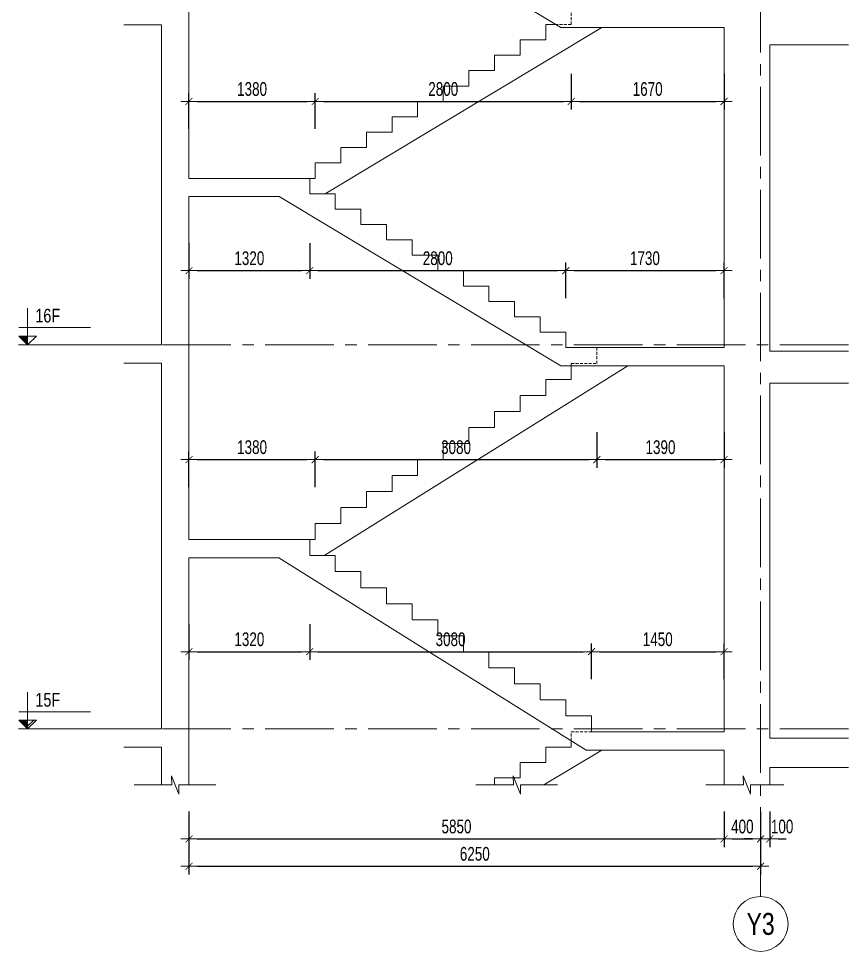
# Model space of a CAD drawing. Header units: millimetres. Extents: x -179076 to 254975, y -18667 to 296191.
# Drawn here: x 82221 to 91292, y 227612 to 237809 of the extents above; entities that cross this region are included whole.
import ezdxf
from ezdxf.enums import TextEntityAlignment as Align

# ---------------------------------------------------------------- set-up
doc = ezdxf.new("R2010")
doc.units = ezdxf.units.MM
doc.linetypes.add('CENTER2', pattern=[1.125, 0.75, -0.125, 0.125, -0.125])
doc.linetypes.add('HIDDEN2', pattern=[4.762499999999999, 3.175, -1.5875])
doc.layers.get('Defpoints').update_dxf_attribs({"color": 151, "lineweight": 9})
for name, color, linetype, lineweight in [('NDC_S_ANNO', 7, 'Continuous', 20), ('NDC_S_AXIS', 5, 'CENTER2', 13), ('NDC_S_CONTINUOUS', 3, 'Continuous', 20), ('NDC_S_DIM', 1, 'Continuous', 15), ('NDC_S_HIDDEN', 8, 'HIDDEN2', 13), ('NDC_S_SLAB', 2, 'Continuous', 20), ('NDC_S_SYMBOL', 1, 'Continuous', 15), ('NDC_S_TEXT SYMBOL', 7, 'Continuous', 20), ('NDC_S_VN TEXT', 7, 'Continuous', 20)]:
    doc.layers.add(name, color=color, linetype=linetype, lineweight=lineweight)
doc.styles.add('NDC_ANNO', font='', dxfattribs={"width": 0.8})
doc.styles.add('NDC_DIM', font='', dxfattribs={"width": 0.75})
doc.styles.get('NDC_ANNO').set_extended_font_data('Dotum')
doc.styles.get('NDC_DIM').set_extended_font_data('Dotum')
doc.dimstyles.new('NDC_dim_60', dxfattribs={"dimscale": 60, "dimtxt": 2.5, "dimasz": 1.5, "dimexe": 1.5, "dimexo": 2.5, "dimgap": 1, "dimtad": 1, "dimdec": 0, "dimzin": 0, "dimdsep": 46, "dimtxsty": 'NDC_DIM', "dimblk": 'DIMMARK', "dimcen": 0.09, "dimdle": 1.2, "dimclrd": 1, "dimclre": 1, "dimclrt": 3, "dimadec": 0, "dimazin": 0, "dimtfac": 1, "dimtdec": 0, "dimtix": 1, "dimtofl": 0, "dimtmove": 0, "dimatfit": 3, "dimfxl": 5, "dimfxlon": 1, "dimtolj": 1, "dimtzin": 0, "dimarcsym": 0})

# ---------------------------------------------------------------- blocks, each defined once
blk = doc.blocks.new('kata_block_CT')
at = {"layer": 'NDC_S_ANNO'}
blk.add_hatch(color=3, dxfattribs=at).paths.add_polyline_path([(0, 1.596954857557648), (-1.612010908633238, 1.596954857557648), (0, 0)])
at = {"layer": 'NDC_S_ANNO', "ltscale": 50}
h = blk.add_hatch(dxfattribs=at)
h.set_pattern_fill('ANSI31', color=256, scale=1.406250541793835, style=0)
h.set_pattern_definition([(45.00000000000001, (0, 5.456968210637569e-12), (-3.157122508925224, 3.157122508925225), [])])
h.paths.add_polyline_path([(0, 1.596954857557648), (0, 0), (1.612010908924276, 1.596954857557648)])
for p, q in [((-1.592704896858777, 3.140833880479477), (11.46947077315417, 3.140833880479477)), ((11.56125648126181, 5.456968210637569e-12), (-1.63869572513795, 5.456968210637569e-12))]:
    blk.add_line(p, q, dxfattribs=at)
for points in [[(0, 6.69495074864426), (0, 0)], [(0, 0), (-1.612010908924276, 1.596954857557648), (0, 1.596954857557648)], [(0, 0), (1.612010908924276, 1.596954857557648), (0, 1.596954857557648)]]:
    blk.add_lwpolyline(points, dxfattribs=at)
at = {"layer": 'NDC_S_ANNO', "color": 8, "ltscale": 50}
blk.add_lwpolyline([(0, 0), (-1.612010908633238, 1.596954857557648), (0, 1.596954857557648)], dxfattribs=at)
at = {"layer": 'NDC_S_TEXT SYMBOL', "color": 3, "style": 'NDC_ANNO', "width": 0.8}
blk.add_attdef('CT', (1.409564409346785, 4.068271311703938), '', height=2.5, dxfattribs=at)
blk = doc.blocks.new('DIMMARK')
at = {"layer": 'NDC_S_DIM', "color": 1}
blk.add_line((-1.5, 0), (1, 0), dxfattribs=at)
at = {"layer": 'NDC_S_DIM', "color": 2, "const_width": 0.1}
blk.add_lwpolyline([(-0.4242640687119285, -0.4242640687119285), (0.4242640687119285, 0.4242640687119285)], dxfattribs=at)
blk = doc.blocks.new('*D894')
at = {"layer": 'Defpoints', "color": 0, "transparency": 16777216}
for p in [(84083.40167896706, 230095.9025789758), (89933.40167889738, 230095.9025789758), (89933.40167889738, 228841.2644287654)]:
    blk.add_point(p, dxfattribs=at)
at = {"layer": 'NDC_S_DIM', "color": 1, "lineweight": -2, "transparency": 16777216}
for p, q in [((84083.40167896706, 229141.2644287654), (84083.40167896706, 228751.2644287654)), ((89933.40167889738, 229141.2644287654), (89933.40167889738, 228751.2644287654)), ((84173.40167896706, 228841.2644287654), (89843.40167889738, 228841.2644287654))]:
    blk.add_line(p, q, dxfattribs=at)
at = {"layer": 'NDC_S_DIM', "color": 1, "lineweight": -2, "transparency": 16777216, "xscale": 90, "yscale": 90, "zscale": 90, "rotation": 180}
blk.add_blockref('DIMMARK', (84083.40167896706, 228841.2644287654), dxfattribs=at)
at = {"layer": 'NDC_S_DIM', "color": 1, "lineweight": -2, "transparency": 16777216, "xscale": 90, "yscale": 90, "zscale": 90}
blk.add_blockref('DIMMARK', (89933.40167889738, 228841.2644287654), dxfattribs=at)
at = {"layer": 'NDC_S_DIM', "color": 3, "transparency": 16777216, "insert": (87008.40167893222, 228976.3661926731), "char_height": 150, "attachment_point": 5, "style": 'NDC_DIM'}
blk.add_mtext('\\A1;5850', dxfattribs=at)
blk = doc.blocks.new('*D895')
at = {"layer": 'Defpoints', "color": 0, "transparency": 16777216}
for p in [(90333.40167891298, 230445.9025798431), (89933.40167889738, 230095.9025789758), (90333.40167891298, 228841.2644287654)]:
    blk.add_point(p, dxfattribs=at)
at = {"layer": 'NDC_S_DIM', "color": 1, "lineweight": -2, "transparency": 16777216}
for p, q in [((89933.40167889738, 229141.2644287654), (89933.40167889738, 228751.2644287654)), ((90333.40167891298, 229141.2644287654), (90333.40167891298, 228751.2644287654)), ((90023.40167889738, 228841.2644287654), (90243.40167891298, 228841.2644287654))]:
    blk.add_line(p, q, dxfattribs=at)
at = {"layer": 'NDC_S_DIM', "color": 1, "lineweight": -2, "transparency": 16777216, "xscale": 90, "yscale": 90, "zscale": 90, "rotation": 180}
blk.add_blockref('DIMMARK', (89933.40167889738, 228841.2644287654), dxfattribs=at)
at = {"layer": 'NDC_S_DIM', "color": 1, "lineweight": -2, "transparency": 16777216, "xscale": 90, "yscale": 90, "zscale": 90}
blk.add_blockref('DIMMARK', (90333.40167891298, 228841.2644287654), dxfattribs=at)
at = {"layer": 'NDC_S_DIM', "color": 3, "transparency": 16777216, "insert": (90133.40167890518, 228976.3661926731), "char_height": 150, "attachment_point": 5, "style": 'NDC_DIM'}
blk.add_mtext('\\A1;400', dxfattribs=at)
blk = doc.blocks.new('*D896')
at = {"layer": 'Defpoints', "color": 0, "transparency": 16777216}
for p in [(90333.40167891298, 230445.9025798431), (84083.40167896706, 230095.9025789759), (90333.40167891298, 228542.476484601)]:
    blk.add_point(p, dxfattribs=at)
at = {"layer": 'NDC_S_DIM', "color": 1, "lineweight": -2, "transparency": 16777216}
for p, q in [((84083.40167896706, 228842.476484601), (84083.40167896706, 228452.476484601)), ((90333.40167891298, 228842.476484601), (90333.40167891298, 228452.476484601)), ((84173.40167896706, 228542.476484601), (90243.40167891298, 228542.476484601))]:
    blk.add_line(p, q, dxfattribs=at)
at = {"layer": 'NDC_S_DIM', "color": 1, "lineweight": -2, "transparency": 16777216, "xscale": 90, "yscale": 90, "zscale": 90, "rotation": 180}
blk.add_blockref('DIMMARK', (84083.40167896706, 228542.476484601), dxfattribs=at)
at = {"layer": 'NDC_S_DIM', "color": 1, "lineweight": -2, "transparency": 16777216, "xscale": 90, "yscale": 90, "zscale": 90}
blk.add_blockref('DIMMARK', (90333.40167891298, 228542.476484601), dxfattribs=at)
at = {"layer": 'NDC_S_DIM', "color": 3, "transparency": 16777216, "insert": (87208.40167894002, 228677.5782485088), "char_height": 150, "attachment_point": 5, "style": 'NDC_DIM'}
blk.add_mtext('\\A1;6250', dxfattribs=at)
blk = doc.blocks.new('*U187')
at = {"layer": 'NDC_S_SYMBOL'}
blk.add_line((3.061616997868383e-16, 5), (4.286263797015736e-16, 9), dxfattribs=at)
blk.add_circle((0, 0), 5, dxfattribs=at)
at = {"layer": 'NDC_S_TEXT SYMBOL', "color": 7, "style": 'NDC_ANNO', "width": 0.8}
blk.add_attdef('GRID', text='', height=4, dxfattribs=at).set_placement((0, 0), align=Align.MIDDLE)
blk = doc.blocks.new('*D897')
at = {"layer": 'Defpoints', "color": 0, "transparency": 16777216}
for p in [(90333.40167891298, 230445.9025798431), (90433.40167891298, 229431.4397374713), (90433.40167891298, 228841.2644287654)]:
    blk.add_point(p, dxfattribs=at)
at = {"layer": 'NDC_S_DIM', "color": 1, "lineweight": -2, "transparency": 16777216}
for p, q in [((90333.40167891298, 229141.2644287654), (90333.40167891298, 228751.2644287654)), ((90433.40167891298, 229141.2644287654), (90433.40167891298, 228751.2644287654)), ((90243.40167891298, 228841.2644287654), (90153.40167891298, 228841.2644287654)), ((90523.40167891298, 228841.2644287654), (90613.40167891298, 228841.2644287654))]:
    blk.add_line(p, q, dxfattribs=at)
at = {"layer": 'NDC_S_DIM', "color": 1, "lineweight": -2, "transparency": 16777216, "xscale": 90, "yscale": 90, "zscale": 90}
blk.add_blockref('DIMMARK', (90333.40167891298, 228841.2644287654), dxfattribs=at)
at = {"layer": 'NDC_S_DIM', "color": 1, "lineweight": -2, "transparency": 16777216, "xscale": 90, "yscale": 90, "zscale": 90, "rotation": 180}
blk.add_blockref('DIMMARK', (90433.40167891298, 228841.2644287654), dxfattribs=at)
at = {"layer": 'NDC_S_DIM', "color": 3, "transparency": 16777216, "insert": (90568.40167891298, 228976.3661926731), "char_height": 150, "attachment_point": 5, "style": 'NDC_DIM'}
blk.add_mtext('\\A1;100', dxfattribs=at)
blk = doc.blocks.new('*D1007')
at = {"layer": 'Defpoints', "color": 0, "transparency": 16777216}
for p in [(84083.40460507927, 232113.4970555681), (85403.40167896898, 232113.4970555681), (85403.40167896898, 230888.4970555681)]:
    blk.add_point(p, dxfattribs=at)
at = {"layer": 'NDC_S_DIM', "color": 1, "lineweight": -2, "transparency": 16777216}
for p, q in [((84083.40460507927, 231188.4970555681), (84083.40460507927, 230798.4970555681)), ((85403.40167896898, 231188.4970555681), (85403.40167896898, 230798.4970555681)), ((84173.40460507927, 230888.4970555681), (85313.40167896898, 230888.4970555681))]:
    blk.add_line(p, q, dxfattribs=at)
at = {"layer": 'NDC_S_DIM', "color": 1, "lineweight": -2, "transparency": 16777216, "xscale": 90, "yscale": 90, "zscale": 90, "rotation": 180}
blk.add_blockref('DIMMARK', (84083.40460507927, 230888.4970555681), dxfattribs=at)
at = {"layer": 'NDC_S_DIM', "color": 1, "lineweight": -2, "transparency": 16777216, "xscale": 90, "yscale": 90, "zscale": 90}
blk.add_blockref('DIMMARK', (85403.40167896898, 230888.4970555681), dxfattribs=at)
at = {"layer": 'NDC_S_DIM', "color": 3, "transparency": 16777216, "insert": (84743.40314202412, 231023.5988194758), "char_height": 150, "attachment_point": 5, "style": 'NDC_DIM'}
blk.add_mtext('\\A1;1320', dxfattribs=at)
blk = doc.blocks.new('*D1008')
at = {"layer": 'Defpoints', "color": 0, "transparency": 16777216}
for p in [(85403.40167896898, 232113.4970555681), (88483.40167896898, 230888.4970555681), (88483.40167896898, 230100.9970566798)]:
    blk.add_point(p, dxfattribs=at)
at = {"layer": 'NDC_S_DIM', "color": 1, "lineweight": -2, "transparency": 16777216}
for p, q in [((85403.40167896898, 231188.4970555681), (85403.40167896898, 230798.4970555681)), ((88483.40167896898, 230588.4970555681), (88483.40167896898, 230978.4970555681)), ((85493.40167896898, 230888.4970555681), (88393.40167896898, 230888.4970555681))]:
    blk.add_line(p, q, dxfattribs=at)
at = {"layer": 'NDC_S_DIM', "color": 1, "lineweight": -2, "transparency": 16777216, "xscale": 90, "yscale": 90, "zscale": 90, "rotation": 180}
blk.add_blockref('DIMMARK', (85403.40167896898, 230888.4970555681), dxfattribs=at)
at = {"layer": 'NDC_S_DIM', "color": 1, "lineweight": -2, "transparency": 16777216, "xscale": 90, "yscale": 90, "zscale": 90}
blk.add_blockref('DIMMARK', (88483.40167896898, 230888.4970555681), dxfattribs=at)
at = {"layer": 'NDC_S_DIM', "color": 3, "transparency": 16777216, "insert": (86943.40167896898, 231023.5988194758), "char_height": 150, "attachment_point": 5, "style": 'NDC_DIM'}
blk.add_mtext('\\A1;3080', dxfattribs=at)
blk = doc.blocks.new('*D1009')
at = {"layer": 'Defpoints', "color": 0, "transparency": 16777216}
for p in [(89933.40167889738, 230888.4970555681), (88483.40167896898, 230100.9970566798), (89933.40167889738, 230013.4970577915)]:
    blk.add_point(p, dxfattribs=at)
at = {"layer": 'NDC_S_DIM', "color": 1, "lineweight": -2, "transparency": 16777216}
for p, q in [((88483.40167896898, 230588.4970555681), (88483.40167896898, 230978.4970555681)), ((89933.40167889738, 230588.4970555681), (89933.40167889738, 230978.4970555681)), ((88573.40167896898, 230888.4970555681), (89843.40167889738, 230888.4970555681))]:
    blk.add_line(p, q, dxfattribs=at)
at = {"layer": 'NDC_S_DIM', "color": 1, "lineweight": -2, "transparency": 16777216, "xscale": 90, "yscale": 90, "zscale": 90, "rotation": 180}
blk.add_blockref('DIMMARK', (88483.40167896898, 230888.4970555681), dxfattribs=at)
at = {"layer": 'NDC_S_DIM', "color": 1, "lineweight": -2, "transparency": 16777216, "xscale": 90, "yscale": 90, "zscale": 90}
blk.add_blockref('DIMMARK', (89933.40167889738, 230888.4970555681), dxfattribs=at)
at = {"layer": 'NDC_S_DIM', "color": 3, "transparency": 16777216, "insert": (89208.40167893318, 231023.5988194758), "char_height": 150, "attachment_point": 5, "style": 'NDC_DIM'}
blk.add_mtext('\\A1;1450', dxfattribs=at)
blk = doc.blocks.new('*D1010')
at = {"layer": 'Defpoints', "color": 0, "transparency": 16777216}
for p in [(85463.4016789245, 232988.4970555681), (84083.40460507927, 232113.4970577912), (85463.4016789245, 232113.4970555681)]:
    blk.add_point(p, dxfattribs=at)
at = {"layer": 'NDC_S_DIM', "color": 1, "lineweight": -2, "transparency": 16777216}
for p, q in [((84083.40460507927, 232688.4970555681), (84083.40460507927, 233078.4970555681)), ((85463.4016789245, 232688.4970555681), (85463.4016789245, 233078.4970555681)), ((84173.40460507927, 232988.4970555681), (85373.4016789245, 232988.4970555681))]:
    blk.add_line(p, q, dxfattribs=at)
at = {"layer": 'NDC_S_DIM', "color": 1, "lineweight": -2, "transparency": 16777216, "xscale": 90, "yscale": 90, "zscale": 90, "rotation": 180}
blk.add_blockref('DIMMARK', (84083.40460507927, 232988.4970555681), dxfattribs=at)
at = {"layer": 'NDC_S_DIM', "color": 1, "lineweight": -2, "transparency": 16777216, "xscale": 90, "yscale": 90, "zscale": 90}
blk.add_blockref('DIMMARK', (85463.4016789245, 232988.4970555681), dxfattribs=at)
at = {"layer": 'NDC_S_DIM', "color": 3, "transparency": 16777216, "insert": (84773.40314200189, 233123.5988194758), "char_height": 150, "attachment_point": 5, "style": 'NDC_DIM'}
blk.add_mtext('\\A1;1380', dxfattribs=at)
blk = doc.blocks.new('*D1011')
at = {"layer": 'Defpoints', "color": 0, "transparency": 16777216}
for p in [(88543.40167896898, 234038.4970555681), (88543.40167896898, 232988.4970555681), (85463.4016789245, 232113.4970555681)]:
    blk.add_point(p, dxfattribs=at)
at = {"layer": 'NDC_S_DIM', "color": 1, "lineweight": -2, "transparency": 16777216}
for p, q in [((88543.40167896898, 233288.4970555681), (88543.40167896898, 232898.4970555681)), ((85463.4016789245, 232688.4970555681), (85463.4016789245, 233078.4970555681)), ((85553.4016789245, 232988.4970555681), (88453.40167896898, 232988.4970555681))]:
    blk.add_line(p, q, dxfattribs=at)
at = {"layer": 'NDC_S_DIM', "color": 1, "lineweight": -2, "transparency": 16777216, "xscale": 90, "yscale": 90, "zscale": 90, "rotation": 180}
blk.add_blockref('DIMMARK', (85463.4016789245, 232988.4970555681), dxfattribs=at)
at = {"layer": 'NDC_S_DIM', "color": 1, "lineweight": -2, "transparency": 16777216, "xscale": 90, "yscale": 90, "zscale": 90}
blk.add_blockref('DIMMARK', (88543.40167896898, 232988.4970555681), dxfattribs=at)
at = {"layer": 'NDC_S_DIM', "color": 3, "transparency": 16777216, "insert": (87003.40167894674, 233123.5988194758), "char_height": 150, "attachment_point": 5, "style": 'NDC_DIM'}
blk.add_mtext('\\A1;3080', dxfattribs=at)
blk = doc.blocks.new('*D1012')
at = {"layer": 'Defpoints', "color": 0, "transparency": 16777216}
for p in [(88543.40167896898, 234038.4970555681), (89933.40167889738, 234013.4970577568), (89933.40167889738, 232988.4970555681)]:
    blk.add_point(p, dxfattribs=at)
at = {"layer": 'NDC_S_DIM', "color": 1, "lineweight": -2, "transparency": 16777216}
for p, q in [((88543.40167896898, 233288.4970555681), (88543.40167896898, 232898.4970555681)), ((89933.40167889738, 233288.4970555681), (89933.40167889738, 232898.4970555681)), ((88633.40167896898, 232988.4970555681), (89843.40167889738, 232988.4970555681))]:
    blk.add_line(p, q, dxfattribs=at)
at = {"layer": 'NDC_S_DIM', "color": 1, "lineweight": -2, "transparency": 16777216, "xscale": 90, "yscale": 90, "zscale": 90, "rotation": 180}
blk.add_blockref('DIMMARK', (88543.40167896898, 232988.4970555681), dxfattribs=at)
at = {"layer": 'NDC_S_DIM', "color": 1, "lineweight": -2, "transparency": 16777216, "xscale": 90, "yscale": 90, "zscale": 90}
blk.add_blockref('DIMMARK', (89933.40167889738, 232988.4970555681), dxfattribs=at)
at = {"layer": 'NDC_S_DIM', "color": 3, "transparency": 16777216, "insert": (89238.40167893318, 233123.5988194758), "char_height": 150, "attachment_point": 5, "style": 'NDC_DIM'}
blk.add_mtext('\\A1;1390', dxfattribs=at)
blk = doc.blocks.new('*D1013')
at = {"layer": 'Defpoints', "color": 0, "transparency": 16777216}
for p in [(84083.4046050086, 236063.4970577688), (85403.395335957, 236063.4970577688), (85403.395335957, 235054.4061486725)]:
    blk.add_point(p, dxfattribs=at)
at = {"layer": 'NDC_S_DIM', "color": 1, "lineweight": -2, "transparency": 16777216}
for p, q in [((84083.4046050086, 235354.4061486725), (84083.4046050086, 234964.4061486725)), ((85403.395335957, 235354.4061486725), (85403.395335957, 234964.4061486725)), ((84173.4046050086, 235054.4061486725), (85313.395335957, 235054.4061486725))]:
    blk.add_line(p, q, dxfattribs=at)
at = {"layer": 'NDC_S_DIM', "color": 1, "lineweight": -2, "transparency": 16777216, "xscale": 90, "yscale": 90, "zscale": 90, "rotation": 180}
blk.add_blockref('DIMMARK', (84083.4046050086, 235054.4061486725), dxfattribs=at)
at = {"layer": 'NDC_S_DIM', "color": 1, "lineweight": -2, "transparency": 16777216, "xscale": 90, "yscale": 90, "zscale": 90}
blk.add_blockref('DIMMARK', (85403.395335957, 235054.4061486725), dxfattribs=at)
at = {"layer": 'NDC_S_DIM', "color": 3, "transparency": 16777216, "insert": (84743.3999704828, 235189.5079125802), "char_height": 150, "attachment_point": 5, "style": 'NDC_DIM'}
blk.add_mtext('\\A1;1320', dxfattribs=at)
blk = doc.blocks.new('*D1014')
at = {"layer": 'Defpoints', "color": 0, "transparency": 16777216}
for p in [(85403.395335957, 236063.4970577688), (88203.39533587889, 235054.4061486725), (88203.39533587889, 234213.4970577568)]:
    blk.add_point(p, dxfattribs=at)
at = {"layer": 'NDC_S_DIM', "color": 1, "lineweight": -2, "transparency": 16777216}
for p, q in [((85403.395335957, 235354.4061486725), (85403.395335957, 234964.4061486725)), ((88203.39533587889, 234754.4061486725), (88203.39533587889, 235144.4061486725)), ((85493.395335957, 235054.4061486725), (88113.39533587889, 235054.4061486725))]:
    blk.add_line(p, q, dxfattribs=at)
at = {"layer": 'NDC_S_DIM', "color": 1, "lineweight": -2, "transparency": 16777216, "xscale": 90, "yscale": 90, "zscale": 90, "rotation": 180}
blk.add_blockref('DIMMARK', (85403.395335957, 235054.4061486725), dxfattribs=at)
at = {"layer": 'NDC_S_DIM', "color": 1, "lineweight": -2, "transparency": 16777216, "xscale": 90, "yscale": 90, "zscale": 90}
blk.add_blockref('DIMMARK', (88203.39533587889, 235054.4061486725), dxfattribs=at)
at = {"layer": 'NDC_S_DIM', "color": 3, "transparency": 16777216, "insert": (86803.39533591794, 235189.5079125802), "char_height": 150, "attachment_point": 5, "style": 'NDC_DIM'}
blk.add_mtext('\\A1;2800', dxfattribs=at)
blk = doc.blocks.new('*D1015')
at = {"layer": 'Defpoints', "color": 0, "transparency": 16777216}
for p in [(89933.40167889738, 235054.4061486725), (88203.39533587889, 234213.4970577568), (89933.40167889738, 234213.4970577568)]:
    blk.add_point(p, dxfattribs=at)
at = {"layer": 'NDC_S_DIM', "color": 1, "lineweight": -2, "transparency": 16777216}
for p, q in [((88203.39533587889, 234754.4061486725), (88203.39533587889, 235144.4061486725)), ((89933.40167889738, 234754.4061486725), (89933.40167889738, 235144.4061486725)), ((88293.39533587889, 235054.4061486725), (89843.40167889738, 235054.4061486725))]:
    blk.add_line(p, q, dxfattribs=at)
at = {"layer": 'NDC_S_DIM', "color": 1, "lineweight": -2, "transparency": 16777216, "xscale": 90, "yscale": 90, "zscale": 90, "rotation": 180}
blk.add_blockref('DIMMARK', (88203.39533587889, 235054.4061486725), dxfattribs=at)
at = {"layer": 'NDC_S_DIM', "color": 1, "lineweight": -2, "transparency": 16777216, "xscale": 90, "yscale": 90, "zscale": 90}
blk.add_blockref('DIMMARK', (89933.40167889738, 235054.4061486725), dxfattribs=at)
at = {"layer": 'NDC_S_DIM', "color": 3, "transparency": 16777216, "insert": (89068.39850738813, 235189.5079125802), "char_height": 150, "attachment_point": 5, "style": 'NDC_DIM'}
blk.add_mtext('\\A1;1730', dxfattribs=at)
blk = doc.blocks.new('*D1016')
at = {"layer": 'Defpoints', "color": 0, "transparency": 16777216}
for p in [(85463.395335957, 236904.4061486825), (84083.4046050086, 236063.4970577688), (85463.395335957, 236063.4970577688)]:
    blk.add_point(p, dxfattribs=at)
at = {"layer": 'NDC_S_DIM', "color": 1, "lineweight": -2, "transparency": 16777216}
for p, q in [((84083.4046050086, 236604.4061486825), (84083.4046050086, 236994.4061486825)), ((85463.395335957, 236604.4061486825), (85463.395335957, 236994.4061486825)), ((84173.4046050086, 236904.4061486825), (85373.395335957, 236904.4061486825))]:
    blk.add_line(p, q, dxfattribs=at)
at = {"layer": 'NDC_S_DIM', "color": 1, "lineweight": -2, "transparency": 16777216, "xscale": 90, "yscale": 90, "zscale": 90, "rotation": 180}
blk.add_blockref('DIMMARK', (84083.4046050086, 236904.4061486825), dxfattribs=at)
at = {"layer": 'NDC_S_DIM', "color": 1, "lineweight": -2, "transparency": 16777216, "xscale": 90, "yscale": 90, "zscale": 90}
blk.add_blockref('DIMMARK', (85463.395335957, 236904.4061486825), dxfattribs=at)
at = {"layer": 'NDC_S_DIM', "color": 3, "transparency": 16777216, "insert": (84773.3999704828, 237039.5079125903), "char_height": 150, "attachment_point": 5, "style": 'NDC_DIM'}
blk.add_mtext('\\A1;1380', dxfattribs=at)
blk = doc.blocks.new('*D1017')
at = {"layer": 'Defpoints', "color": 0, "transparency": 16777216}
for p in [(88263.401678967, 237745.3152395961), (88263.401678967, 236904.4061486825), (85463.395335957, 236063.4970577688)]:
    blk.add_point(p, dxfattribs=at)
at = {"layer": 'NDC_S_DIM', "color": 1, "lineweight": -2, "transparency": 16777216}
for p, q in [((88263.401678967, 237204.4061486825), (88263.401678967, 236814.4061486825)), ((85463.395335957, 236604.4061486825), (85463.395335957, 236994.4061486825)), ((85553.395335957, 236904.4061486825), (88173.401678967, 236904.4061486825))]:
    blk.add_line(p, q, dxfattribs=at)
at = {"layer": 'NDC_S_DIM', "color": 1, "lineweight": -2, "transparency": 16777216, "xscale": 90, "yscale": 90, "zscale": 90, "rotation": 180}
blk.add_blockref('DIMMARK', (85463.395335957, 236904.4061486825), dxfattribs=at)
at = {"layer": 'NDC_S_DIM', "color": 1, "lineweight": -2, "transparency": 16777216, "xscale": 90, "yscale": 90, "zscale": 90}
blk.add_blockref('DIMMARK', (88263.401678967, 236904.4061486825), dxfattribs=at)
at = {"layer": 'NDC_S_DIM', "color": 3, "transparency": 16777216, "insert": (86863.398507462, 237039.5079125903), "char_height": 150, "attachment_point": 5, "style": 'NDC_DIM'}
blk.add_mtext('\\A1;2800', dxfattribs=at)
blk = doc.blocks.new('*D1018')
at = {"layer": 'Defpoints', "color": 0, "transparency": 16777216}
for p in [(88263.401678967, 237745.3152395961), (89933.40167889738, 237713.4970577545), (89933.40167889738, 236904.4061486825)]:
    blk.add_point(p, dxfattribs=at)
at = {"layer": 'NDC_S_DIM', "color": 1, "lineweight": -2, "transparency": 16777216}
for p, q in [((88263.401678967, 237204.4061486825), (88263.401678967, 236814.4061486825)), ((89933.40167889738, 237204.4061486825), (89933.40167889738, 236814.4061486825)), ((88353.401678967, 236904.4061486825), (89843.40167889738, 236904.4061486825))]:
    blk.add_line(p, q, dxfattribs=at)
at = {"layer": 'NDC_S_DIM', "color": 1, "lineweight": -2, "transparency": 16777216, "xscale": 90, "yscale": 90, "zscale": 90, "rotation": 180}
blk.add_blockref('DIMMARK', (88263.401678967, 236904.4061486825), dxfattribs=at)
at = {"layer": 'NDC_S_DIM', "color": 1, "lineweight": -2, "transparency": 16777216, "xscale": 90, "yscale": 90, "zscale": 90}
blk.add_blockref('DIMMARK', (89933.40167889738, 236904.4061486825), dxfattribs=at)
at = {"layer": 'NDC_S_DIM', "color": 3, "transparency": 16777216, "insert": (89098.40167893219, 237039.5079125903), "char_height": 150, "attachment_point": 5, "style": 'NDC_DIM'}
blk.add_mtext('\\A1;1670', dxfattribs=at)

msp = doc.modelspace()

# ---------------------------------------------------------------- linework, layer by layer
at = {"layer": 'NDC_S_AXIS', "ltscale": 1000}
for p, q in [((90333.40167891298, 259563.1153891505), (90333.40167891298, 228573.8494305542)), ((91292.46940233494, 234243.4970555468), (82225.25289199821, 234243.497055547)), ((91292.46940233494, 230043.497055547), (82225.25289199821, 230043.497055547)), ((91292.46940233494, 230043.4970555469), (82225.25289199821, 230043.497055547))]:
    msp.add_line(p, q, dxfattribs=at)
at = {"layer": 'NDC_S_CONTINUOUS'}
for p, q in [((88598.84352701512, 237713.4970577767), (85571.81649998977, 235895.3152395861)), ((85569.40146692406, 231943.8973947664), (88880.76092775649, 234013.4970577567)), ((88598.8498701033, 229813.4970555146), (87962.77606477687, 229431.4397373782))]:
    msp.add_line(p, q, dxfattribs=at)
for points in [[(88094.98051481572, 237745.3152395961), (87983.39533587889, 237745.3152395961), (87983.39533587889, 237577.1334214134), (87703.39533587889, 237577.1334214134), (87703.39533587889, 237408.9516032306), (87423.39533587889, 237408.9516032306), (87423.39533587889, 237240.7697850479), (87143.39533587889, 237240.7697850479), (87143.39533587889, 237072.5879668652), (86863.39533587889, 237072.5879668652), (86863.39533587889, 236904.4061486825), (86583.39533587889, 236904.4061486825), (86583.39533587889, 236736.2243304998), (86303.39533587889, 236736.2243304998), (86303.39533587889, 236568.042512317), (86023.39533587889, 236568.042512317), (86023.39533587889, 236399.8606941343), (85743.39533587889, 236399.8606941343), (85743.39533587889, 236231.6788759516), (85463.395335957, 236231.6788759516), (85463.395335957, 236063.4970577688), (85403.395335957, 236063.4970577688)], [(85403.40167896898, 232113.4970555681), (85463.4016789245, 232113.4970555681), (85463.4016789245, 232288.4970555681), (85743.40167892858, 232288.4970555681), (85743.40167892858, 232463.4970555681), (86023.4016789326, 232463.4970555681), (86023.4016789326, 232638.4970555681), (86303.40167893661, 232638.4970555681), (86303.40167893661, 232813.4970555681), (86583.40167894069, 232813.4970555681), (86583.40167894069, 232988.4970555681), (86863.40167894476, 232988.4970555681), (86863.40167894476, 233163.4970555681), (87143.40167894878, 233163.4970555681), (87143.40167894878, 233338.4970555681), (87423.4016789528, 233338.4970555681), (87423.4016789528, 233513.4970555681), (87703.40167895687, 233513.4970555681), (87703.40167895687, 233688.4970555681), (87983.40167896094, 233688.4970555681), (87983.40167896094, 233863.4970555681), (88263.40167896496, 233863.4970555681), (88263.40167896496, 234013.4970577568)], [(88263.401678967, 229915.1475272679), (88263.401678967, 229845.315237334), (87983.401678967, 229845.315237334), (87983.401678967, 229677.1334191513), (87703.401678967, 229677.1334191513), (87703.401678967, 229508.9516009685), (87423.401678967, 229508.9516009685), (87423.401678967, 229431.4397373782)]]:
    msp.add_lwpolyline(points, dxfattribs=at)
at = {"layer": 'NDC_S_HIDDEN', "ltscale": 10}
for points in [[(88087.41294723377, 237745.3152395961), (88263.401678967, 237745.3152395961), (88263.401678967, 237908.9516032326)], [(88263.40167896496, 234013.4970577568), (88263.40167896496, 234038.4970555681), (88543.40167896898, 234038.4970555681), (88543.40167896898, 234213.4970577568)], [(88263.401678967, 229915.1475272679), (88263.401678967, 230013.4970577915), (88483.40167896898, 230013.4970577915)]]:
    msp.add_lwpolyline(points, dxfattribs=at)
at = {"layer": 'NDC_S_SLAB'}
for p, q in [((88147.95348782593, 237713.4970577545), (85067.95348791225, 239563.4970577665)), ((84083.4046050086, 236063.4970577688), (84083.4046050086, 237943.4970577893)), ((83370.28422420984, 237743.4970577892), (83783.4016790301, 237743.4970577892)), ((83783.401678967, 237743.4970577892), (83783.401678967, 234243.4970577892)), ((89933.40167889738, 237713.4970577545), (88147.95348782593, 237713.4970577545)), ((88147.94714473776, 234013.4970577568), (85067.94714482414, 235863.4970577688)), ((83370.28422420984, 234243.4970577892), (83783.401678967, 234243.4970577892)), ((84083.40460507927, 234243.497057787), (84083.40460507927, 232113.4970577912)), ((83370.28422413918, 234043.4970577914), (83783.40167895943, 234043.4970577914)), ((83783.40167903766, 234043.4970577915), (83783.40167903766, 230043.4970577916)), ((89933.40167889738, 234013.4970577568), (88147.94714473776, 234013.4970577568)), ((89933.40167889738, 234013.4970577568), (89933.40167889738, 230013.4970577915)), ((90433.40167890536, 233823.4970577568), (90433.40167890536, 229943.4970555452)), ((90433.40167890536, 233823.4970577568), (91292.46940233494, 233823.4970577568)), ((84083.40460507927, 231913.4970577912), (84083.40460507927, 230043.4970577894)), ((85066.04243012978, 231913.4970577912), (84083.40460507927, 231913.4970577912)), ((88426.04243380408, 229813.4970554947), (85066.04243012978, 231913.4970577912)), ((83370.28422420984, 230043.4970577916), (83783.40167903766, 230043.4970577916)), ((84083.401678967, 229431.4397374248), (84083.401678967, 230043.4970555272)), ((91292.46940233494, 229943.4970555452), (90433.40167890536, 229943.4970555452)), ((83370.28422420984, 229843.4970555271), (83783.4016790301, 229843.4970555271)), ((83783.401678967, 229843.4970555271), (83783.401678967, 229431.4397374248)), ((89933.40167889738, 229813.4970554947), (88426.04243380408, 229813.4970554947))]:
    msp.add_line(p, q, dxfattribs=at)
for points in [[(89933.40167889738, 237713.4970577767), (89933.40167889738, 234213.4970577568)], [(91292.46940233494, 237523.497055545), (90433.40167891298, 237523.497055545), (90433.40167891298, 234173.4970577568), (91292.46940233494, 234173.4970577568)], [(89933.40167889738, 234213.4970577568), (88203.39533587889, 234213.4970577568), (88203.39533587889, 234381.6788759416), (87923.395335957, 234381.6788759416), (87923.395335957, 234549.8606941244), (87643.395335957, 234549.8606941244), (87643.395335957, 234718.0425123071), (87363.395335957, 234718.0425123071), (87363.395335957, 234886.2243304898), (87083.395335957, 234886.2243304898), (87083.395335957, 235054.4061486725), (86803.395335957, 235054.4061486725), (86803.395335957, 235222.5879668552), (86523.395335957, 235222.5879668552), (86523.395335957, 235390.769785038), (86243.395335957, 235390.769785038), (86243.395335957, 235558.9516032207), (85963.395335957, 235558.9516032207), (85963.395335957, 235727.1334214034), (85683.395335957, 235727.1334214034), (85683.395335957, 235895.3152395861), (85403.395335957, 235895.3152395861), (85403.395335957, 236063.4970577688), (84083.4046050086, 236063.4970577688)], [(84083.4046050086, 235863.4970577688), (85067.94714482414, 235863.4970577688)], [(84083.4046050086, 234243.4970577892), (84083.4046050086, 235863.4970577688)], [(89933.40167889738, 230013.4970577915), (88483.40167896898, 230013.4970577915), (88483.40167896898, 230188.4970555681), (88203.40167896898, 230188.4970555681), (88203.40167896898, 230363.4970555681), (87923.40167896898, 230363.4970555681), (87923.40167896898, 230538.4970555681), (87643.40167896898, 230538.4970555681), (87643.40167896898, 230713.4970555681), (87363.40167896898, 230713.4970555681), (87363.40167896898, 230888.4970555681), (87083.40167896898, 230888.4970555681), (87083.40167896898, 231063.4970555681), (86803.40167896898, 231063.4970555681), (86803.40167896898, 231238.4970555681), (86523.40167896898, 231238.4970555681), (86523.40167896898, 231413.4970555681), (86243.40167896898, 231413.4970555681), (86243.40167896898, 231588.4970555681), (85963.40167896898, 231588.4970555681), (85963.40167896898, 231763.4970555681), (85683.40167896898, 231763.4970555681), (85683.40167896898, 231938.4970555681), (85403.40167896898, 231938.4970555681), (85403.40167896898, 232113.4970555681), (84083.40460507927, 232113.4970555681)], [(89933.40167889738, 229813.4970555146), (89933.40167889738, 229431.4397374713)], [(91292.46940233494, 229623.4970532829), (90433.40167891298, 229623.4970532829), (90433.40167891298, 229431.4397374713)]]:
    msp.add_lwpolyline(points, dxfattribs=at)
at = {"layer": 'NDC_S_SYMBOL'}
for points in [[(83485.96049317141, 229431.4397374248), (83895.57705466199, 229431.4397374248), (83893.40314176428, 229531.4397374248), (83973.40314221132, 229331.4397372385), (83971.22922894108, 229431.4397374248), (84377.51474870258, 229431.4397374248)], [(87221.47882559669, 229431.4397373782), (87631.09538708726, 229431.4397373782), (87628.92147418956, 229531.4397373782), (87708.92147463659, 229331.4397371919), (87706.74756136636, 229431.4397373782), (88113.03308112785, 229431.4397373782)], [(89735.9590300888, 229431.4397374713), (90145.57559157937, 229431.4397374713), (90143.40167868166, 229531.4397374713), (90223.4016791287, 229331.4397372851), (90221.22776585846, 229431.4397374713), (90588.1437431905, 229431.4397374713)]]:
    msp.add_lwpolyline(points, dxfattribs=at)

# ---------------------------------------------------------------- block references
at = {"layer": 'NDC_S_AXIS', "xscale": 60, "yscale": 60, "zscale": 60}
msp.add_blockref('*U187', (90333.40167891298, 227912.476484601), dxfattribs=at).add_auto_attribs({'GRID': 'Y3'})
at = {"layer": 'NDC_S_VN TEXT', "xscale": 60, "yscale": 60, "zscale": 60}
for p, values in [((82319.60637505265, 234243.4970555467), {'CT': '16F'}), ((82319.60637505254, 230043.4970555466), {'CT': '15F'})]:
    msp.add_blockref('kata_block_CT', p, dxfattribs=at).add_auto_attribs(values)

# ---------------------------------------------------------------- dimensions: what is measured, and where the dimension line sits
at = {"layer": 'NDC_S_DIM'}
for base, p1, p2, picture, middle in [((88263.401678967, 236904.4061486825), (85463.395335957, 236063.4970577688), (88263.401678967, 237745.3152395961), '*D1017', (86863.398507462, 237039.5079125903)), ((89933.40167889738, 236904.4061486825), (88263.401678967, 237745.3152395961), (89933.40167889738, 237713.4970577545), '*D1018', (89098.40167893219, 237039.5079125903)), ((88203.39533587889, 235054.4061486725), (85403.395335957, 236063.4970577688), (88203.39533587889, 234213.4970577568), '*D1014', (86803.39533591794, 235189.5079125802)), ((89933.40167889738, 235054.4061486725), (88203.39533587889, 234213.4970577568), (89933.40167889738, 234213.4970577568), '*D1015', (89068.39850738813, 235189.5079125802)), ((88543.40167896898, 232988.4970555681), (85463.4016789245, 232113.4970555681), (88543.40167896898, 234038.4970555681), '*D1011', (87003.40167894674, 233123.5988194758)), ((89933.40167889738, 232988.4970555681), (88543.40167896898, 234038.4970555681), (89933.40167889738, 234013.4970577568), '*D1012', (89238.40167893318, 233123.5988194758)), ((88483.40167896898, 230888.4970555681), (85403.40167896898, 232113.4970555681), (88483.40167896898, 230100.9970566798), '*D1008', (86943.40167896898, 231023.5988194758)), ((89933.40167889738, 230888.4970555681), (88483.40167896898, 230100.9970566798), (89933.40167889738, 230013.4970577915), '*D1009', (89208.40167893318, 231023.5988194758)), ((90333.40167891298, 228841.2644287654), (89933.40167889738, 230095.9025789758), (90333.40167891298, 230445.9025798431), '*D895', (90133.40167890518, 228976.3661926731))]:
    dim = msp.add_linear_dim(base=base, p1=p1, p2=p2, dimstyle='NDC_dim_60', override={"dimtmove": 1}, dxfattribs=at)
    dim.commit()
    dim.dimension.update_dxf_attribs({"geometry": picture, "text_midpoint": middle})
for base, p1, p2, picture, middle in [((85463.395335957, 236904.4061486825), (84083.4046050086, 236063.4970577688), (85463.395335957, 236063.4970577688), '*D1016', (84773.3999704828, 237039.5079125903)), ((85403.395335957, 235054.4061486725), (84083.4046050086, 236063.4970577688), (85403.395335957, 236063.4970577688), '*D1013', (84743.3999704828, 235189.5079125802)), ((85463.4016789245, 232988.4970555681), (84083.40460507927, 232113.4970577912), (85463.4016789245, 232113.4970555681), '*D1010', (84773.40314200189, 233123.5988194758)), ((85403.40167896898, 230888.4970555681), (84083.40460507927, 232113.4970555681), (85403.40167896898, 232113.4970555681), '*D1007', (84743.40314202412, 231023.5988194758)), ((90333.40167891298, 228542.476484601), (84083.40167896706, 230095.9025789759), (90333.40167891298, 230445.9025798431), '*D896', (87208.40167894002, 228677.5782485088)), ((89933.40167889738, 228841.2644287654), (84083.40167896706, 230095.9025789758), (89933.40167889738, 230095.9025789758), '*D894', (87008.40167893222, 228976.3661926731))]:
    dim = msp.add_linear_dim(base=base, p1=p1, p2=p2, dimstyle='NDC_dim_60', dxfattribs=at)
    dim.commit()
    dim.dimension.update_dxf_attribs({"geometry": picture, "text_midpoint": middle})
dim = msp.add_linear_dim(base=(90433.40167891298, 228841.2644287654), p1=(90333.40167891298, 230445.9025798431), p2=(90433.40167891298, 229431.4397374713), dimstyle='NDC_dim_60', override={"dimtmove": 1}, dxfattribs=at)
dim.commit()
dim.dimension.update_dxf_attribs({"geometry": '*D897', "text_midpoint": (90568.40167891298, 228841.2644287654), "dimtype": 160})

doc.saveas('drawing.dxf')
